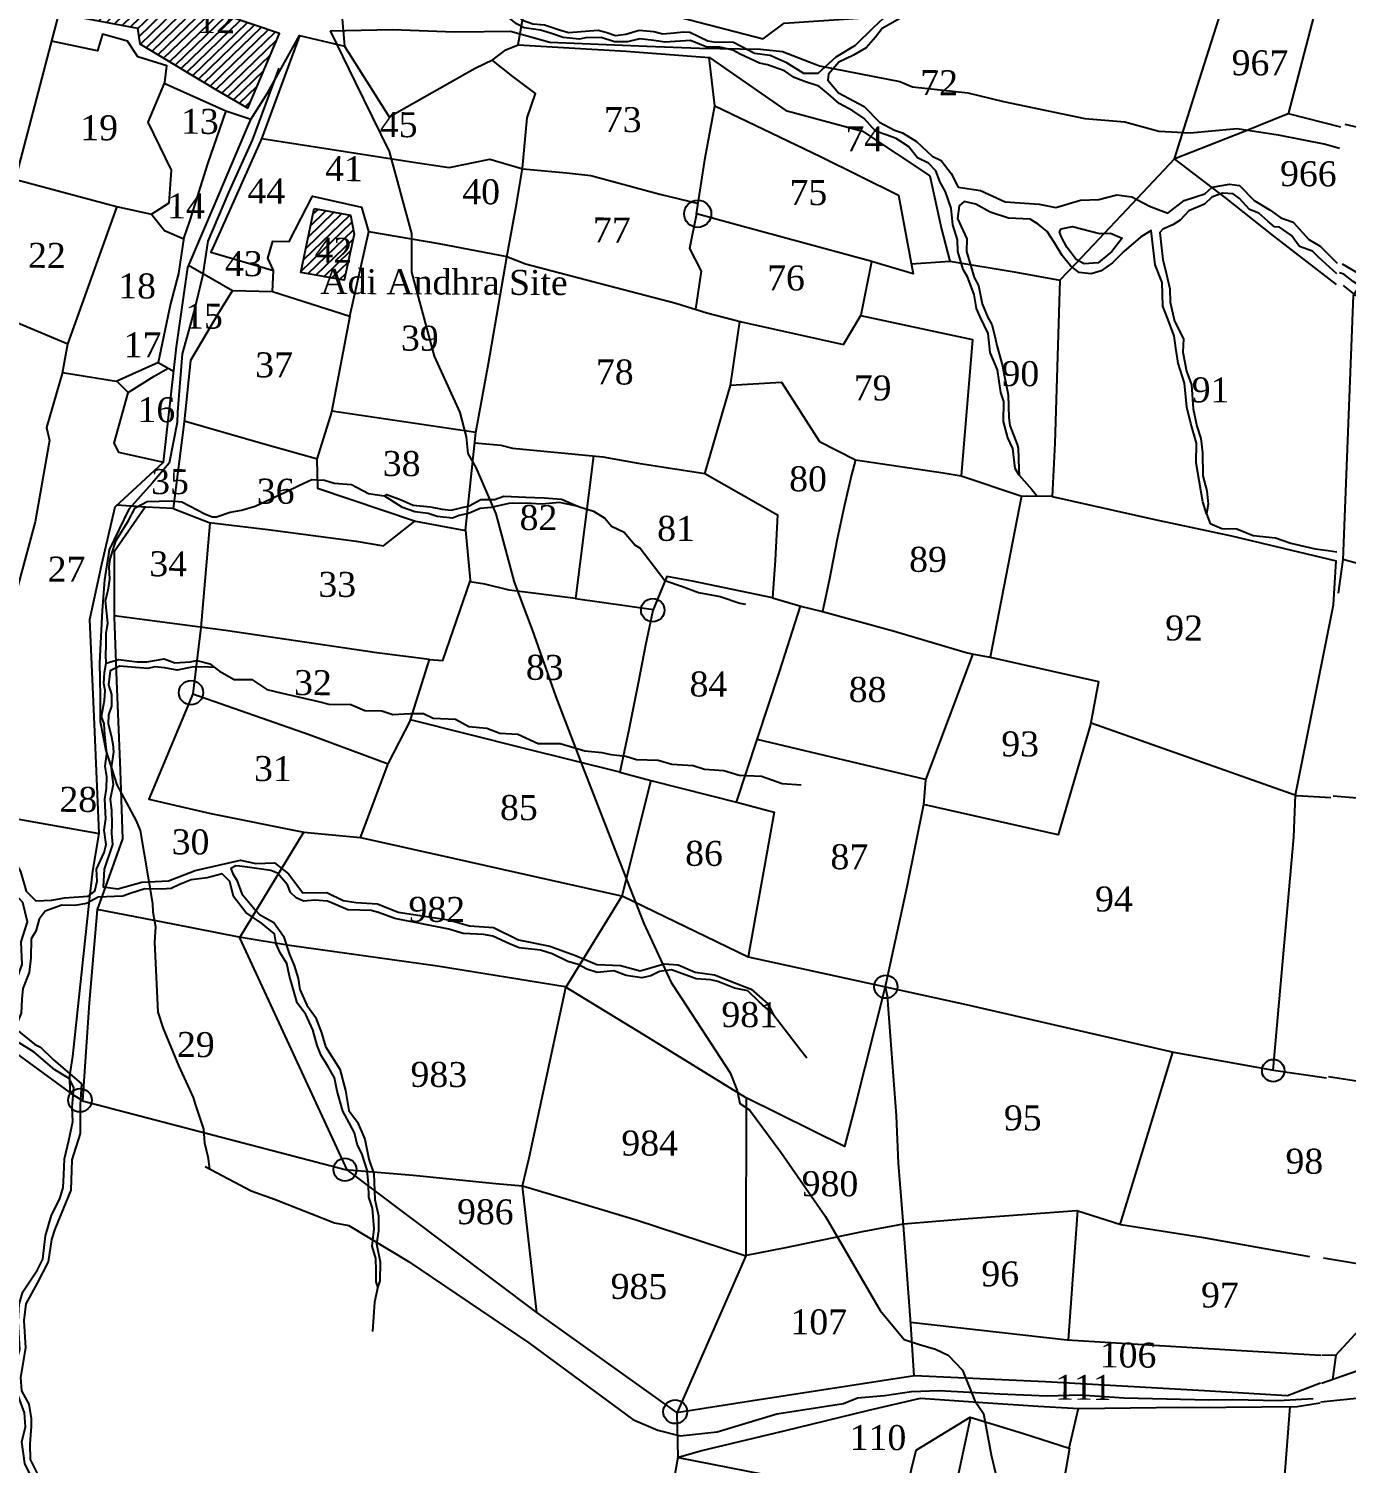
# Model space of a CAD drawing. Header units: feet. Extents: x 349593 to 350015, y 1571769 to 1572365.
# Drawn here: x 349797.72 to 349842.27, y 1572162.87 to 1572211.35 of the extents above; entities that cross this region are included whole.
import ezdxf

# ---------------------------------------------------------------- set-up
doc = ezdxf.new("R2010")
doc.units = ezdxf.units.FT
doc.header["$LTSCALE"] = 15
doc.header["$MEASUREMENT"] = 0
for name, color, linetype in [('CARTTRACK', 6, 'Continuous'), ('PLOTNO', 7, 'Continuous'), ('STREAM', 4, 'Continuous'), ('VILLAGE', 30, 'Continuous')]:
    doc.layers.add(name, color=color, linetype=linetype)
doc.styles.get("Standard").update_dxf_attribs({"font": 'TIMES.TTF'})
pattern_1 = [(44.040152, (351608.1997, 1570796.12025), (-0.153791232, 0.159032302), [])]

msp = doc.modelspace()

# ---------------------------------------------------------------- hatches: boundary and pattern name
at = {"layer": 'VILLAGE', "extrusion": (-3.55122e-05, 6.11968e-05, 1)}
h = msp.add_hatch(dxfattribs=at)
h.set_pattern_fill('ANSI31', color=256, scale=1.769845, angle=-0.9598, style=0)
h.set_pattern_definition(pattern_1)
h.paths.add_polyline_path([(349804.097, 1572209.267), (349805.122, 1572208.671), (349806.198, 1572211.185), (349803.561, 1572212.074), (349801.493, 1572212.579), (349799.371, 1572212.934), (349799.175, 1572211.787), (349801.395, 1572211.365), (349801.477, 1572210.84)])
h = msp.add_hatch(dxfattribs=at)
h.set_pattern_fill('ANSI31', color=256, scale=1.769845, angle=-0.9598, style=0)
h.set_pattern_definition(pattern_1)
h.paths.add_polyline_path([(349806.914, 1572203.117), (349808.389, 1572202.848), (349808.727, 1572204.41), (349808.598, 1572205.052), (349807.365, 1572205.275)])

# ---------------------------------------------------------------- linework, layer by layer
at = {"layer": 'CARTTRACK', "extrusion": (-3.55122e-05, 6.11968e-05, 1), "elevation": 82.799}
for points in [[(349807.914, 1572211.282), (349810.015, 1572211.329), (349812.115, 1572211.241), (349813.12, 1572211.254), (349814.009, 1572211.267), (349815.338, 1572210.895), (349818.621, 1572210.758), (349820.4, 1572210.699), (349822.455, 1572210.657), (349823.2, 1572210.584), (349824.451, 1572210.1), (349827.168, 1572209.564), (349827.599, 1572209.392), (349829.472, 1572209.182), (349830.674, 1572208.886), (349833.429, 1572208.319), (349834.785, 1572208.206), (349835.934, 1572207.889), (349836.991, 1572207.834), (349838.573, 1572207.979), (349839.963, 1572207.762), (349841.559, 1572207.445), (349842.041, 1572207.31)], [(349807.914, 1572211.282), (349808.752, 1572209.546), (349809.909, 1572207.205), (349810.656, 1572204.43), (349810.665, 1572203.126), (349811.426, 1572200.289), (349812.298, 1572198.383), (349812.505, 1572197.56), (349812.564, 1572196.996), (349812.84, 1572196.525), (349813.507, 1572194.959), (349814.135, 1572192.65), (349814.738, 1572191.041), (349815.546, 1572188.77), (349816.492, 1572186.306), (349817.71, 1572183.145), (349818.511, 1572181.115), (349819.445, 1572179.119), (349819.794, 1572178.586), (349821.436, 1572176.06), (349821.673, 1572175.468), (349821.765, 1572175.026), (349822.088, 1572174.819), (349823.151, 1572173.38), (349824.664, 1572171.211), (349826.502, 1572168.034), (349827.321, 1572167.047), (349827.833, 1572166.886), (349828.377, 1572166.73), (349828.809, 1572166.523), (349829.294, 1572166.016), (349829.708, 1572164.984), (349829.999, 1572164.555), (349830.265, 1572163.159), (349830.662, 1572161.443), (349831.294, 1572159.708), (349831.543, 1572159.204), (349831.645, 1572158.084), (349832.221, 1572157.339), (349833.151, 1572155.764), (349834.386, 1572153.893), (349834.623, 1572153.316), (349835.034, 1572152.741), (349836.167, 1572151.746), (349836.48, 1572151.283), (349836.948, 1572149.806), (349837.222, 1572148.583), (349837.658, 1572147.961), (349838.241, 1572146.723), (349839.704, 1572144.408), (349841.081, 1572142.504)], [(349806.175, 1572210.02), (349805.276, 1572207.581), (349804.467, 1572205.811), (349803.778, 1572204.174), (349803.598, 1572202.991), (349803.315, 1572201.814), (349802.908, 1572200.363), (349802.748, 1572198.388), (349802.732, 1572198.042), (349802.471, 1572196.672), (349801.891, 1572195.988), (349801.106, 1572195.115), (349800.44, 1572193.742), (349800.278, 1572192.727), (349800.196, 1572191.687), (349800.108, 1572189.919), (349800.138, 1572188.81), (349800.134, 1572187.935), (349800.324, 1572186.957), (349800.694, 1572185.793), (349801.346, 1572184.577), (349801.485, 1572184.259), (349801.899, 1572181.787), (349801.915, 1572181.5), (349802, 1572180.997), (349801.97, 1572180.476), (349802.086, 1572178.12), (349802.268, 1572177.564), (349802.779, 1572176.31), (349803.278, 1572175.226), (349803.347, 1572175.008), (349803.622, 1572174.165), (349803.656, 1572173.695), (349803.772, 1572173.227), (349803.835, 1572172.816)], [(349803.682, 1572172.898), (349805.24, 1572172.072), (349806.03, 1572171.79), (349808.056, 1572170.993), (349808.539, 1572170.91), (349810.561, 1572169.69), (349814.626, 1572166.935), (349818.142, 1572164.344), (349818.985, 1572163.985), (349819.745, 1572163.792), (349820.993, 1572163.935), (349823.013, 1572164.543), (349825.262, 1572164.892), (349825.743, 1572165.076), (349826.652, 1572165.161), (349827.565, 1572165.294), (349828.503, 1572165.331), (349830.553, 1572165.212), (349832.156, 1572165.147), (349833.274, 1572165.187), (349834.762, 1572165.083), (349837.618, 1572165.01), (349838.431, 1572165.023), (349839.978, 1572164.986), (349841.15, 1572165.062)]]:
    msp.add_lwpolyline(points, dxfattribs=at)
at = {"layer": 'PLOTNO', "color": 0, "extrusion": (-3.55122e-05, 6.11968e-05, 1), "elevation": 82.799}
for points in [[(349812.826, 1572269.172), (349811.337, 1572263.345), (349810.57, 1572260.759), (349809.91, 1572257.697), (349809.054, 1572252.998), (349808.668, 1572251.057), (349808.474, 1572247.975), (349808.336, 1572245.935), (349808.274, 1572244.764), (349808.323, 1572243.675), (349808.587, 1572239.284), (349808.624, 1572238.423), (349808.848, 1572234.359), (349809.216, 1572230.435), (349809.358, 1572227.394), (349809.935, 1572221.806), (349809.656, 1572220.584), (349808.914, 1572217.375), (349808.274, 1572215.303), (349808.12, 1572214.054), (349808.308, 1572211.824), (349808.392, 1572210.762), (349809.903, 1572208.368), (349812.814, 1572210.014), (349813.426, 1572210.315), (349813.846, 1572210.632), (349814.265, 1572210.807), (349815.992, 1572210.7), (349817.922, 1572210.594), (349820.124, 1572210.428), (349820.739, 1572210.373), (349822.216, 1572209.35), (349823.322, 1572208.586), (349825.911, 1572207.893), (349828.181, 1572206.381), (349828.579, 1572204.577), (349828.859, 1572203.496), (349831.039, 1572203.139), (349832.581, 1572202.853), (349833.147, 1572203.435), (349834.844, 1572205.242), (349836.473, 1572206.966), (349838.767, 1572207.864), (349840.299, 1572208.482), (349842.074, 1572208.038)], [(349803.207, 1572246.738), (349803.504, 1572244.405), (349803.993, 1572240.104), (349804.179, 1572237.542), (349804.441, 1572232.905), (349804.553, 1572230.634), (349805.068, 1572229.538), (349805.801, 1572227.367), (349806.432, 1572225.52), (349807.353, 1572222.768), (349808.842, 1572221.949), (349808.417, 1572219.632), (349808.076, 1572217.515), (349807.927, 1572216.548), (349807.635, 1572214.678), (349807.509, 1572214.009), (349808.128, 1572214.001), (349808.695, 1572213.315), (349809.544, 1572212.304), (349811.28, 1572213.88), (349811.579, 1572214.136), (349813.659, 1572215.759), (349814.276, 1572215.384), (349814.669, 1572214.964), (349814.887, 1572212.561), (349814.445, 1572211.875), (349814.261, 1572210.804)], [(349842.164, 1572193.405), (349842.515, 1572202.338), (349843.331, 1572203.655), (349844.07, 1572207.648), (349845.564, 1572212.092), (349845.793, 1572212.741), (349847.928, 1572216.458), (349848.931, 1572218.107), (349850.895, 1572222.062), (349852.867, 1572225.814), (349853.893, 1572225.498), (349854.69, 1572225.148), (349859.594, 1572224.643), (349863.239, 1572224.324), (349863.96, 1572224.255), (349863.192, 1572220.649), (349862.901, 1572219.068), (349861.878, 1572214.581), (349861.799, 1572214.267), (349860.864, 1572209.839), (349860.61, 1572204.648), (349860.515, 1572203.551), (349853.425, 1572205.202), (349852.169, 1572205.512), (349847.59, 1572206.726), (349844.102, 1572207.675), (349842.229, 1572208.117)], [(349840.041, 1572219.185), (349838.746, 1572214.029), (349838.263, 1572212.692), (349837.29, 1572209.632), (349836.447, 1572206.957), (349838.159, 1572205.649), (349839.793, 1572204.347), (349841.923, 1572202.702)], [(349819.115, 1572211.903), (349822.552, 1572211.006), (349823.265, 1572211.533), (349825.776, 1572211.703), (349827.277, 1572213.487), (349828.513, 1572215.001)], [(349842.236, 1572214.934), (349841.233, 1572212.044), (349840.297, 1572208.465)], [(349794.946, 1572205.93), (349796.908, 1572206.205), (349797.27, 1572206.256), (349798.822, 1572212.176), (349797.199, 1572212.617), (349797.204, 1572213.523), (349794.662, 1572213.628)], [(349779.617, 1572194.66), (349781.879, 1572188.956), (349784.777, 1572188.092), (349786.737, 1572187.498), (349792.094, 1572186.043), (349796.228, 1572184.871), (349796.803, 1572184.734), (349800.1, 1572184.15), (349799.956, 1572187.591), (349799.78, 1572191.389), (349800.192, 1572193.257), (349800.641, 1572195.195), (349802.271, 1572196.697), (349802.714, 1572200.598), (349803.099, 1572203.282), (349804.025, 1572205.444), (349805.114, 1572208.02), (349805.243, 1572208.303), (349805.805, 1572209.195), (349806.532, 1572210.515), (349806.878, 1572211.117), (349808.408, 1572210.765)], [(349797.28, 1572206.258), (349800.681, 1572205.342), (349801.868, 1572205.08), (349802.464, 1572205.468), (349802.541, 1572206.575), (349801.759, 1572208.193), (349802.315, 1572209.535), (349802.383, 1572210.098), (349801.405, 1572210.398), (349801.055, 1572210.935), (349800.214, 1572211.17), (349800.039, 1572210.606), (349798.488, 1572210.926)], [(349806.874, 1572211.115), (349805.591, 1572207.628), (349804.144, 1572204.392), (349803.879, 1572203.795), (349805.996, 1572203.178), (349805.8, 1572203.592), (349805.976, 1572204.172), (349806.519, 1572204.156), (349807.316, 1572205.689), (349808.965, 1572205.324), (349809.201, 1572204.502), (349811.589, 1572204.087), (349813.881, 1572203.652), (349814.514, 1572203.4), (349816.789, 1572202.81), (349819.602, 1572202.074), (349820.648, 1572201.752), (349821.818, 1572201.444), (349825.266, 1572200.678), (349825.86, 1572201.683), (349826.221, 1572203.48), (349821.62, 1572204.733), (349820.297, 1572205.091), (349820.594, 1572206.993), (349820.914, 1572208.747), (349820.722, 1572210.379)], [(349808.578, 1572201.632), (349807.953, 1572198.397), (349807.458, 1572196.801), (349807.477, 1572195.827), (349810.796, 1572194.71), (349812.49, 1572194.396), (349812.834, 1572197.706), (349813.259, 1572200.032), (349813.888, 1572203.627), (349814.223, 1572205.483), (349814.412, 1572206.633), (349814.576, 1572208.34), (349814.85, 1572209.167), (349814.086, 1572209.737), (349813.376, 1572210.298)], [(349802.293, 1572209.508), (349804.387, 1572208.572), (349805.229, 1572208.295)], [(349804.384, 1572208.576), (349803.764, 1572206.781), (349803.169, 1572204.876), (349802.965, 1572204.29), (349802.787, 1572203.082), (349802.508, 1572202.055), (349802.096, 1572200.075), (349802.634, 1572199.764)], [(349820.918, 1572208.749), (349824.491, 1572207.032), (349827.124, 1572205.731), (349827.625, 1572203.064), (349826.216, 1572203.488)], [(349805.604, 1572207.646), (349810.725, 1572206.841), (349811.935, 1572206.656), (349813.308, 1572206.947), (349814.423, 1572206.62), (349815.906, 1572206.477), (349816.722, 1572206.389), (349819.053, 1572205.758), (349820.361, 1572205.441)], [(349800.694, 1572205.34), (349799.025, 1572200.693), (349798.849, 1572199.7), (349798.324, 1572197.876), (349798.423, 1572197.436), (349797.934, 1572194.681), (349797.123, 1572191.678), (349797.076, 1572190.769), (349796.988, 1572189.036), (349796.747, 1572184.746)], [(349801.872, 1572205.085), (349802.305, 1572204.529), (349802.961, 1572204.249)], [(349820.295, 1572205.1), (349820.06, 1572203.92), (349820.456, 1572203.152), (349820.266, 1572201.874)], [(349805.961, 1572202.473), (349808.572, 1572201.633), (349809.213, 1572204.498)], [(349803.121, 1572203.356), (349804.611, 1572202.504), (349805.961, 1572202.471), (349805.996, 1572203.175)], [(349827.551, 1572203.405), (349828.876, 1572203.496)], [(349832.583, 1572202.855), (349832.409, 1572197.341), (349832.319, 1572195.547), (349835.796, 1572194.77), (349838.389, 1572194.214), (349841.922, 1572193.365)], [(349804.613, 1572202.504), (349804.117, 1572201.709), (349803.193, 1572200.135), (349802.977, 1572198.066), (349802.601, 1572195.137), (349801.679, 1572195.176), (349800.68, 1572195.245)], [(349842.158, 1572202.673), (349842.56, 1572202.355), (349847.331, 1572200.391), (349850.672, 1572199.05), (349854.784, 1572197.416), (349858.031, 1572196.67), (349859.664, 1572196.268), (349862.366, 1572195.478), (349864.785, 1572192.672), (349863.676, 1572191.246), (349862.033, 1572188.965), (349860.384, 1572186.599), (349859.516, 1572183.681), (349858.744, 1572181.172), (349861.958, 1572178.971), (349862.429, 1572178.666)], [(349796.154, 1572201.91), (349799.041, 1572200.707)], [(349821.755, 1572201.461), (349821.434, 1572199.296), (349820.567, 1572196.305)], [(349825.844, 1572201.664), (349829.625, 1572200.844), (349829.249, 1572196.245), (349831.259, 1572195.57), (349832.342, 1572195.549)], [(349798.86, 1572199.735), (349800.671, 1572199.444), (349802.11, 1572200.084)], [(349800.682, 1572199.451), (349801.075, 1572199.057), (349801.961, 1572199.609), (349802.427, 1572199.88)], [(349821.441, 1572199.303), (349823.175, 1572199.405), (349824.453, 1572197.4), (349825.673, 1572196.783), (349828.636, 1572196.338), (349829.251, 1572196.245)], [(349801.068, 1572199.05), (349800.599, 1572197.339), (349800.749, 1572197.036), (349802.28, 1572196.7)], [(349807.965, 1572198.441), (349812.836, 1572197.715)], [(349802.978, 1572198.096), (349805.717, 1572197.308), (349807.477, 1572196.811)], [(349812.797, 1572197.361), (349813.68, 1572197.274), (349814.072, 1572197.17), (349816.191, 1572196.975), (349817.133, 1572196.882), (349818.327, 1572196.669), (349819.773, 1572196.439), (349820.578, 1572196.316), (349823.04, 1572194.919), (349822.951, 1572193.385), (349822.864, 1572192.121), (349820.163, 1572192.683), (349819.292, 1572192.836), (349818.823, 1572191.69), (349818.577, 1572190.517), (349818.327, 1572189.229), (349818.012, 1572187.657), (349817.699, 1572186.221), (349814.484, 1572187.022), (349810.629, 1572187.998), (349811.274, 1572190.037), (349811.714, 1572190.002), (349812.659, 1572192.71), (349812.494, 1572194.403)], [(349816.814, 1572196.915), (349816.208, 1572192.1), (349813.968, 1572192.38), (349813.143, 1572192.578), (349812.637, 1572192.659)], [(349825.673, 1572196.781), (349825.534, 1572196.272), (349825.286, 1572195.207), (349825.058, 1572194.099), (349824.78, 1572192.703), (349824.557, 1572191.65), (349826.95, 1572191.007), (349829.42, 1572190.273), (349829.658, 1572190.216), (349830.231, 1572190.107)], [(349831.291, 1572195.57), (349830.227, 1572190.107), (349833.888, 1572189.285), (349833.623, 1572187.834), (349832.522, 1572184.106), (349827.967, 1572185.138), (349827.417, 1572182.398), (349826.665, 1572178.925), (349825.654, 1572174.901), (349825.297, 1572173.572), (349821.958, 1572175.234), (349818.519, 1572177.352), (349815.855, 1572178.967), (349811.534, 1572179.669), (349806.538, 1572180.365), (349804.836, 1572180.649), (349802.603, 1572181.09), (349800.034, 1572181.581), (349799.758, 1572178.433), (349799.534, 1572175.119), (349808.413, 1572172.802), (349810.716, 1572172.606), (349813.512, 1572172.322), (349814.41, 1572172.249), (349816.416, 1572171.652), (349818.253, 1572171.101), (349821.936, 1572169.892), (349823.317, 1572170.159), (349825.907, 1572170.702), (349827.298, 1572170.965), (349829.481, 1572171.138), (349833.157, 1572171.416), (349834.645, 1572170.934), (349837.374, 1572170.508), (349841.022, 1572169.856)], [(349801.653, 1572195.185), (349800.601, 1572193.675), (349800.608, 1572191.462), (349800.687, 1572189.314), (349800.806, 1572186.285), (349800.883, 1572183.972), (349800.262, 1572182.207), (349800.036, 1572181.581)], [(349802.604, 1572195.135), (349803.814, 1572194.665), (349805.805, 1572194.421), (349808.794, 1572194.028), (349809.712, 1572193.878), (349810.777, 1572194.713)], [(349803.841, 1572194.642), (349803.532, 1572191.119), (349803.262, 1572188.876), (349807.197, 1572187.502), (349809.866, 1572186.505), (349810.634, 1572187.989)], [(349839.798, 1572176.151), (349840.493, 1572184.027), (349840.554, 1572185.463), (349841.83, 1572191.883), (349841.922, 1572193.365)], [(349848.511, 1572174.209), (349851.339, 1572176.045), (349852.2, 1572179.312), (349852.967, 1572184.339), (349854.33, 1572188.38), (349854.543, 1572190.045), (349849.816, 1572191.305), (349845.776, 1572192.421), (349842.151, 1572193.41), (349841.991, 1572192.277)], [(349816.208, 1572192.095), (349818.841, 1572191.721)], [(349822.866, 1572192.12), (349823.82, 1572191.84)], [(349828.043, 1572185.976), (349822.348, 1572187.328), (349823.102, 1572189.616), (349823.813, 1572191.838), (349824.557, 1572191.652)], [(349800.609, 1572191.515), (349804.369, 1572191.022), (349809.487, 1572190.274), (349811.27, 1572190.043)], [(349829.638, 1572190.222), (349828.043, 1572185.968), (349827.972, 1572185.124)], [(349781.886, 1572188.951), (349791.247, 1572181.446), (349794.781, 1572178.557), (349799.118, 1572175.39), (349799.111, 1572175.964), (349799.205, 1572176.615), (349799.777, 1572181.903), (349799.887, 1572182.882), (349800.1, 1572184.148)], [(349803.264, 1572188.876), (349801.774, 1572185.318), (349803.874, 1572184.826), (349807.02, 1572184.2), (349808.939, 1572184.023), (349812.069, 1572183.317), (349815.383, 1572182.577), (349817.801, 1572182.03), (349822.045, 1572179.985), (349826.683, 1572178.969), (349829.512, 1572178.347), (349833.677, 1572177.395), (349836.426, 1572176.758), (349839.811, 1572176.153), (349841.594, 1572175.9)], [(349833.639, 1572187.893), (349840.6, 1572185.439), (349841.748, 1572185.372)], [(349821.644, 1572185.217), (349822.348, 1572187.328)], [(349808.939, 1572184.023), (349809.866, 1572186.505)], [(349818.755, 1572185.947), (349817.771, 1572182.036), (349815.862, 1572178.942), (349814.631, 1572173.178), (349814.402, 1572172.231), (349814.885, 1572167.962), (349819.624, 1572164.582), (349822.199, 1572164.992), (349827.663, 1572165.835), (349832.095, 1572165.629), (349837.477, 1572165.33), (349840.281, 1572165.163), (349841.397, 1572165.583)], [(349817.699, 1572186.221), (349818.755, 1572185.947), (349821.737, 1572185.194), (349822.928, 1572184.872), (349822.045, 1572179.985)], [(349841.82, 1572185.427), (349844.136, 1572185.229), (349849.669, 1572184.926), (349852.969, 1572184.33)], [(349807.023, 1572184.204), (349804.844, 1572180.63), (349808.47, 1572172.783), (349810.439, 1572171.309), (349814.887, 1572167.959)], [(349826.678, 1572178.982), (349826.74, 1572178.662), (349827.053, 1572174.614), (349827.12, 1572173.011), (349827.286, 1572170.916), (349827.531, 1572167.573), (349827.64, 1572165.828)], [(349834.624, 1572170.942), (349835.427, 1572173.537), (349836.406, 1572176.762)], [(349844.48, 1572169.295), (349845.517, 1572169.282), (349848.524, 1572174.208), (349845.268, 1572175.133), (349843.478, 1572175.642), (349841.669, 1572175.931)], [(349799.119, 1572175.389), (349799.548, 1572175.117)], [(349821.972, 1572175.225), (349821.96, 1572169.881), (349819.63, 1572164.567), (349819.662, 1572163.066), (349818.699, 1572157.671), (349818.069, 1572151.659), (349817.935, 1572150.336), (349817.749, 1572148.183), (349817.332, 1572144.535), (349816.823, 1572140.141), (349816.703, 1572138.824), (349816.47, 1572136.619), (349816.194, 1572134.093), (349816.221, 1572133.676)], [(349833.18, 1572171.415), (349832.863, 1572167.038)], [(349841.903, 1572166.514), (349844.485, 1572169.301), (349841.501, 1572169.804)], [(349827.529, 1572167.639), (349832.829, 1572167.044), (349838.532, 1572166.686), (349841.412, 1572166.527)], [(349841.407, 1572164.951), (349845.99, 1572165.424), (349845.562, 1572165.772), (349844.076, 1572166.486), (349841.424, 1572165.57)], [(349841.813, 1572165.703), (349841.928, 1572166.521), (349841.441, 1572166.513)], [(349819.648, 1572163.062), (349820.473, 1572163.296), (349823.263, 1572163.963), (349826.121, 1572164.66), (349827.868, 1572165.067), (349829.981, 1572164.927), (349831.853, 1572164.803), (349833.231, 1572164.72), (349835.839, 1572164.751), (349838.191, 1572164.768), (349840.608, 1572164.789), (349841.389, 1572164.916)], [(349819.676, 1572163.064), (349823.704, 1572162.279), (349827.241, 1572161.337), (349827.723, 1572163.311), (349829.555, 1572164.426), (349831.353, 1572163.872), (349832.899, 1572163.377), (349833.212, 1572164.731)], [(349829.556, 1572164.426), (349828.653, 1572160.173), (349827.911, 1572156.971), (349827.144, 1572153.362), (349831.026, 1572152.637)], [(349840.36, 1572164.792), (349840.184, 1572162.593), (349839.662, 1572158.433), (349839.338, 1572156.061), (349831.99, 1572158.036)], [(349832.904, 1572163.384), (349831.986, 1572158.016), (349831.662, 1572156.34), (349831.305, 1572154.041), (349831.024, 1572152.627), (349830.728, 1572150.876), (349829.965, 1572147.199), (349828.55, 1572141.442), (349828.268, 1572140.24), (349826.919, 1572138.342), (349825.852, 1572136.963), (349823.439, 1572133.507)]]:
    msp.add_lwpolyline(points, dxfattribs=at)
at = {"layer": 'PLOTNO', "color": 0, "extrusion": (-3.55122e-05, 6.11968e-05, 1)}
for centre, radius in [((349820.338, 1572205.096, 82.799), 0.459), ((349818.817, 1572191.702, 82.799), 0.395), ((349803.204, 1572188.912, 82.799), 0.412), ((349826.698, 1572178.975, 82.799), 0.391), ((349839.799, 1572176.138, 82.799), 0.379), ((349799.451, 1572175.14, 82.799), 0.397), ((349808.409, 1572172.794, 82.799), 0.388), ((349819.577, 1572164.611, 82.799), 0.402)]:
    msp.add_circle(centre, radius, dxfattribs=at)
at = {"layer": 'STREAM', "extrusion": (-3.55122e-05, 6.11968e-05, 1), "elevation": 82.799}
for points in [[(349831.204, 1572196.265), (349831.066, 1572196.49), (349830.996, 1572197.16), (349830.822, 1572197.53), (349830.674, 1572198.078), (349830.691, 1572198.75), (349830.583, 1572199.058), (349830.471, 1572199.823), (349830.224, 1572200.404), (349830.154, 1572201.047), (349829.884, 1572201.61), (349829.764, 1572201.892), (349829.68, 1572202.373), (349829.461, 1572202.964), (349829.312, 1572203.218), (349829.137, 1572203.819), (349829.126, 1572204.219), (349828.967, 1572204.728), (349828.904, 1572205.288), (349828.715, 1572205.843), (349828.541, 1572206.17), (349828.384, 1572206.545), (349828.137, 1572206.807), (349827.765, 1572206.992), (349827.465, 1572207.368), (349827.05, 1572207.644), (349826.738, 1572207.754), (349826.352, 1572207.887), (349825.966, 1572208.313), (349825.579, 1572208.581), (349825.123, 1572208.829), (349824.751, 1572209.154), (349824.432, 1572209.415), (349823.982, 1572209.553), (349823.596, 1572209.704), (349823.268, 1572209.93), (349822.7, 1572210.133), (349822.43, 1572210.19), (349821.769, 1572210.492), (349821.521, 1572210.625), (349821.081, 1572210.728), (349820.648, 1572210.727), (349820.089, 1572210.95), (349819.233, 1572210.894), (349818.858, 1572210.953), (349818.375, 1572211.007), (349817.969, 1572210.911), (349817.519, 1572210.908), (349817.074, 1572211.059), (349816.546, 1572211.046), (349816.346, 1572210.993), (349815.784, 1572211.05), (349815.358, 1572211.197), (349815.024, 1572211.299), (349814.469, 1572211.38), (349814.207, 1572211.514), (349813.966, 1572211.723), (349813.792, 1572212.123), (349813.62, 1572212.436), (349813.333, 1572212.786), (349812.996, 1572213.141), (349812.89, 1572213.28), (349812.94, 1572213.565), (349813.147, 1572213.821), (349813.658, 1572214.309), (349813.865, 1572214.62), (349813.849, 1572214.816), (349813.759, 1572214.995), (349813.562, 1572215.233), (349813.127, 1572215.459), (349812.909, 1572215.571), (349812.492, 1572215.615), (349812.274, 1572215.671), (349811.9, 1572215.904), (349811.517, 1572215.988), (349811.202, 1572216.081), (349810.968, 1572216.252), (349810.792, 1572216.341), (349810.413, 1572216.415), (349810.144, 1572216.429), (349809.882, 1572216.51), (349809.586, 1572216.673), (349809.384, 1572216.795), (349809.185, 1572216.806), (349808.932, 1572216.933), (349808.696, 1572217.099), (349808.479, 1572217.275), (349808.341, 1572217.329), (349808.068, 1572217.463), (349807.958, 1572217.572), (349807.798, 1572217.793), (349807.7, 1572218.074), (349807.71, 1572218.447), (349807.773, 1572218.709), (349807.787, 1572219.289), (349807.702, 1572219.607), (349807.592, 1572220.067), (349807.637, 1572220.334), (349807.666, 1572220.561), (349807.617, 1572221.105), (349807.433, 1572221.44), (349807.049, 1572221.521), (349806.825, 1572221.514), (349806.338, 1572221.555), (349806.222, 1572221.398), (349806.292, 1572221), (349806.317, 1572220.81), (349806.564, 1572220.407), (349806.733, 1572220.149), (349806.831, 1572219.67), (349806.998, 1572219.363), (349807.151, 1572219.08), (349807.253, 1572218.498), (349807.187, 1572218.224), (349807.282, 1572217.664), (349807.285, 1572217.089), (349807.299, 1572216.708)], [(349823.905, 1572220.042), (349823.786, 1572219.564), (349823.361, 1572219.096), (349823.043, 1572218.723), (349822.808, 1572218.229), (349822.321, 1572217.823), (349821.819, 1572217.328), (349821.649, 1572217.03), (349821.296, 1572216.714), (349820.947, 1572216.553), (349820.486, 1572216.336), (349820.172, 1572216.02), (349819.654, 1572215.783), (349819.36, 1572215.539), (349819.043, 1572215.034), (349818.622, 1572214.574), (349818.068, 1572213.861), (349817.396, 1572213.153), (349816.705, 1572212.772), (349815.895, 1572212.692), (349814.932, 1572212.829), (349814.493, 1572212.722), (349814.149, 1572212.471), (349813.99, 1572212.331), (349814.107, 1572211.877), (349814.418, 1572211.637), (349814.768, 1572211.517), (349815.155, 1572211.487), (349815.701, 1572211.297), (349815.985, 1572211.222), (349816.675, 1572211.28), (349816.969, 1572211.297), (349817.233, 1572211.24), (349817.556, 1572211.125), (349817.912, 1572211.168), (349818.355, 1572211.301), (349818.852, 1572211.262), (349819.156, 1572211.175), (349819.536, 1572211.212), (349819.856, 1572211.25), (349820.075, 1572211.24), (349820.678, 1572210.943), (349820.887, 1572210.91), (349821.551, 1572210.892), (349822.262, 1572210.526), (349822.787, 1572210.456), (349823.312, 1572210.215), (349823.912, 1572209.849), (349824.412, 1572209.847), (349825.023, 1572210.398), (349825.672, 1572210.791), (349826.287, 1572211.392), (349826.615, 1572211.707), (349827.171, 1572212.033), (349827.632, 1572212.606), (349828.006, 1572212.95), (349828.461, 1572213.332), (349828.928, 1572213.816), (349829.128, 1572214.028), (349829.201, 1572214.274), (349829.122, 1572214.611), (349829.167, 1572215.132), (349829.073, 1572215.446), (349828.951, 1572215.791), (349828.916, 1572216.103), (349828.869, 1572216.25)], [(349835.662, 1572219.583), (349835.293, 1572219.168), (349835.005, 1572218.811), (349834.863, 1572218.496), (349834.362, 1572218.011), (349834.23, 1572217.652), (349833.988, 1572217.261), (349833.841, 1572216.984), (349833.555, 1572216.844), (349833.03, 1572216.713), (349832.71, 1572216.433), (349832.53, 1572216.285), (349831.814, 1572216.062), (349831.488, 1572215.73), (349831.09, 1572215.54), (349830.979, 1572215.273), (349830.922, 1572214.956), (349830.771, 1572214.649), (349830.145, 1572214.27), (349829.813, 1572213.931), (349829.234, 1572213.683), (349828.905, 1572213.488), (349828.66, 1572213.122), (349828.288, 1572212.803), (349827.861, 1572212.541), (349827.491, 1572212.038), (349827.17, 1572211.695), (349826.573, 1572211.363), (349826.346, 1572211.065), (349826.033, 1572210.709), (349825.604, 1572210.456), (349825.113, 1572210.217), (349824.764, 1572209.81), (349824.736, 1572209.613), (349825.093, 1572209.18), (349825.961, 1572208.724), (349826.479, 1572208.194), (349826.989, 1572207.925), (349827.264, 1572207.833), (349827.731, 1572207.54), (349828.268, 1572207.049), (349828.569, 1572206.899), (349828.913, 1572206.46), (349829.14, 1572205.991), (349829.897, 1572205.882), (349830.738, 1572205.501), (349831.884, 1572205.427), (349832.45, 1572205.313), (349833.276, 1572205.56), (349833.899, 1572205.582), (349834.509, 1572205.733), (349835.02, 1572205.67), (349835.618, 1572205.353), (349836.236, 1572205.121), (349836.791, 1572205.548), (349837.488, 1572205.774), (349837.728, 1572205.998), (349838.313, 1572206.094), (349838.66, 1572206.053), (349839.158, 1572205.546), (349839.698, 1572205.214), (349840.05, 1572204.955), (349840.475, 1572204.811), (349841.005, 1572204.232), (349841.38, 1572204.007), (349841.959, 1572203.428)], [(349841.946, 1572203.07), (349841.331, 1572203.628), (349841.126, 1572203.829), (349840.683, 1572203.995), (349840.419, 1572204.365), (349840.008, 1572204.646), (349839.843, 1572204.658), (349839.62, 1572204.844), (349839.305, 1572205.119), (349838.996, 1572205.242), (349838.652, 1572205.613), (349838.446, 1572205.767), (349838.087, 1572205.793), (349837.718, 1572205.659), (349837.476, 1572205.417), (349836.942, 1572205.198), (349836.645, 1572204.883), (349836.408, 1572204.724), (349836.064, 1572204.571), (349835.966, 1572204.462), (349836.005, 1572204.046), (349836.07, 1572203.551), (349836.19, 1572203.046), (349836.302, 1572202.561), (349836.309, 1572202.111), (349836.462, 1572201.462), (349836.761, 1572200.872), (349836.74, 1572200.422), (349836.862, 1572199.778), (349837.03, 1572199.321), (349837.095, 1572198.51), (349837.213, 1572197.917), (349837.348, 1572197.507), (349837.411, 1572197.017), (349837.412, 1572196.245), (349837.555, 1572195.731), (349837.595, 1572195.281), (349837.536, 1572194.957), (349837.669, 1572194.629), (349838.058, 1572194.466), (349838.563, 1572194.451), (349839.114, 1572194.222), (349839.871, 1572194.15), (349840.388, 1572193.963), (349841.216, 1572193.769), (349841.656, 1572193.72), (349841.949, 1572193.676)], [(349837.536, 1572194.957), (349837.412, 1572195.357), (349837.289, 1572196.084), (349837.186, 1572196.684), (349837.205, 1572197.34), (349837.015, 1572198.007), (349836.88, 1572198.563), (349836.8, 1572199.368), (349836.584, 1572200.048), (349836.504, 1572200.552), (349836.452, 1572200.976), (349836.22, 1572201.568), (349836.07, 1572201.975), (349836.042, 1572202.777), (349835.809, 1572203.366), (349835.667, 1572204.532), (349835.311, 1572204.305), (349834.741, 1572203.827), (349834.357, 1572203.434), (349833.978, 1572203.168), (349833.645, 1572203.068), (349833.23, 1572203.107), (349832.942, 1572203.338), (349832.664, 1572203.685), (349832.407, 1572204.114), (349832.149, 1572204.498), (349831.844, 1572204.746), (349831.582, 1572204.914), (349830.85, 1572204.953), (349830.229, 1572205.152), (349829.745, 1572205.42), (349829.343, 1572205.515), (349829.179, 1572205.368), (349829.118, 1572204.942), (349829.434, 1572204.252), (349829.43, 1572203.823), (349829.689, 1572202.944), (349829.834, 1572202.674), (349829.954, 1572202.058), (349830.152, 1572201.591), (349830.282, 1572201.351), (349830.381, 1572200.962), (349830.452, 1572200.64), (349830.641, 1572199.959), (349830.68, 1572199.764), (349830.838, 1572198.977), (349830.862, 1572198.197), (349830.896, 1572197.947), (349831.144, 1572197.304), (349831.177, 1572197.173), (349831.191, 1572196.471), (349831.204, 1572196.265), (349831.64, 1572195.776), (349831.787, 1572195.603), (349831.8, 1572195.56)], [(349832.622, 1572204.592), (349833.008, 1572204.668), (349833.925, 1572204.431), (349834.293, 1572204.444), (349834.688, 1572204.276), (349834.342, 1572203.823), (349833.877, 1572203.435), (349833.408, 1572203.405), (349833.135, 1572203.554), (349832.816, 1572203.969), (349832.642, 1572204.302), (349832.571, 1572204.481), (349832.622, 1572204.592)], [(349842.124, 1572203.401), (349843.384, 1572202.673), (349844.43, 1572202.452), (349845.296, 1572202.076), (349846.338, 1572202.045), (349847.252, 1572201.767), (349848.269, 1572201.754), (349849.367, 1572201.457), (349850.263, 1572201.472), (349851.554, 1572201.09), (349852.619, 1572201.045), (349853.421, 1572200.826), (349854.07, 1572200.615), (349855.054, 1572200.612), (349856.315, 1572200.294), (349857.503, 1572200.385), (349858.916, 1572199.934), (349860.089, 1572200.073), (349861.045, 1572199.887), (349861.743, 1572199.927), (349862.107, 1572199.867), (349862.86, 1572199.981), (349863.126, 1572200.132), (349863.46, 1572200.188), (349864.238, 1572199.931), (349864.656, 1572199.84), (349865.242, 1572199.384), (349865.935, 1572199.175), (349866.248, 1572199.126), (349866.454, 1572199.026)], [(349860.955, 1572196.56), (349860.609, 1572196.616), (349860.371, 1572196.754), (349860.043, 1572196.979), (349859.592, 1572197.124), (349858.999, 1572197.537), (349858.6, 1572197.704), (349858.263, 1572197.799), (349857.603, 1572198.263), (349857.109, 1572198.467), (349856.766, 1572198.557), (349856.378, 1572198.729), (349855.947, 1572199.095), (349855.669, 1572199.285), (349855.111, 1572199.639), (349854.586, 1572200.042), (349854.094, 1572200.216), (349853.87, 1572200.251), (349853.52, 1572200.324), (349853.047, 1572200.533), (349852.732, 1572200.594), (349852.421, 1572200.565), (349852.135, 1572200.56), (349851.67, 1572200.625), (349851.067, 1572200.764), (349850.565, 1572201.004), (349850.318, 1572201.029), (349850.02, 1572201.007), (349849.708, 1572201.019), (349849.191, 1572200.994), (349848.566, 1572201.219), (349848.36, 1572201.283), (349847.878, 1572201.348), (349847.572, 1572201.395), (349847.251, 1572201.373), (349846.901, 1572201.418), (349846.357, 1572201.62), (349846.006, 1572201.699), (349845.488, 1572201.705), (349845.098, 1572201.736), (349844.238, 1572202.043), (349843.889, 1572202.207), (349843.507, 1572202.271), (349843.214, 1572202.327), (349842.787, 1572202.633), (349842.498, 1572202.812), (349842.187, 1572203.055), (349842.036, 1572203.099)], [(349794.643, 1572196.96), (349795.049, 1572196.476), (349795.207, 1572196.237), (349795.313, 1572195.725), (349795.399, 1572195.298), (349795.57, 1572195), (349795.554, 1572194.139), (349795.913, 1572193.396), (349795.96, 1572192.674), (349795.866, 1572192.152), (349795.905, 1572191.678), (349795.896, 1572191.388), (349795.832, 1572190.869), (349796.02, 1572190.148), (349796.127, 1572189.767), (349796.135, 1572188.992), (349796.287, 1572188.564), (349796.372, 1572188.095), (349796.26, 1572187.599), (349796.266, 1572187.271), (349796.377, 1572186.823), (349796.291, 1572186.006), (349796.393, 1572185.543), (349796.403, 1572184.817), (349796.653, 1572184.466), (349796.77, 1572184.218), (349796.93, 1572183.577), (349797.266, 1572183.176), (349797.445, 1572182.867), (349797.63, 1572182.208), (349797.959, 1572181.877), (349798.497, 1572181.895), (349798.93, 1572181.98), (349799.733, 1572182.037), (349799.949, 1572182.203), (349800.03, 1572182.542), (349800.012, 1572182.95), (349800.267, 1572183.512), (349800.339, 1572183.78), (349800.268, 1572184.27), (349800.324, 1572184.643), (349800.295, 1572185.314), (349800.35, 1572185.673), (349800.364, 1572186.067), (349800.3, 1572186.43), (349800.357, 1572186.848), (349800.32, 1572187.171), (349800.288, 1572187.501), (349800.269, 1572187.859), (349800.179, 1572188.109), (349800.276, 1572188.652), (349800.297, 1572188.987), (349800.261, 1572189.225), (349800.282, 1572189.599), (349800.339, 1572189.913), (349800.327, 1572190.183), (349800.339, 1572190.507), (349800.331, 1572190.916), (349800.389, 1572191.264), (349800.312, 1572192.026), (349800.405, 1572192.372), (349800.464, 1572192.749), (349800.437, 1572193.161), (349800.466, 1572193.425), (349800.664, 1572194.042), (349801.077, 1572194.712), (349801.322, 1572195.154), (349801.722, 1572195.375), (349802.536, 1572195.397), (349802.89, 1572195.367), (349803.669, 1572194.957), (349803.921, 1572194.859), (349804.068, 1572194.858), (349804.534, 1572195.018), (349804.913, 1572195.084), (349805.377, 1572195.218), (349806.387, 1572195.687), (349806.849, 1572195.919), (349807.289, 1572196.12), (349807.721, 1572196.092), (349808.05, 1572195.988), (349808.636, 1572195.951), (349809.202, 1572195.643), (349809.735, 1572195.563), (349809.827, 1572195.605), (349810.316, 1572195.432), (349810.72, 1572195.253), (349811.289, 1572195.198), (349811.692, 1572195.112), (349812.006, 1572195.078), (349812.606, 1572195.221), (349813.002, 1572195.443), (349813.468, 1572195.445), (349813.78, 1572195.555), (349814.528, 1572195.516), (349815.151, 1572195.493), (349815.727, 1572195.45), (349816.302, 1572195.209), (349816.813, 1572195.046), (349817.2, 1572194.811), (349817.427, 1572194.543), (349817.847, 1572194.333), (349818.225, 1572193.896), (349818.393, 1572193.797), (349818.866, 1572193.181), (349819.222, 1572192.705), (349819.819, 1572192.5), (349820.362, 1572192.299), (349821.096, 1572192.158), (349821.767, 1572191.94), (349821.952, 1572191.907)], [(349816.302, 1572195.209), (349815.662, 1572195.335), (349815.078, 1572195.288), (349814.512, 1572195.319), (349813.948, 1572195.309), (349813.355, 1572195.167), (349812.985, 1572195.134), (349812.593, 1572194.962), (349812.273, 1572194.898), (349812.047, 1572194.814), (349811.53, 1572194.863), (349811.227, 1572194.968), (349810.768, 1572195.022), (349810.357, 1572195.169), (349809.735, 1572195.563)], [(349799.978, 1572154.276), (349799.958, 1572154.817), (349799.854, 1572155.475), (349799.707, 1572155.802), (349799.575, 1572156.158), (349799.536, 1572156.64), (349799.414, 1572157.059), (349799.191, 1572157.594), (349799.152, 1572158.147), (349799.077, 1572158.628), (349798.787, 1572159.288), (349798.482, 1572160.03), (349798.286, 1572160.474), (349798.227, 1572161.318), (349797.899, 1572162.221), (349797.588, 1572162.865), (349797.485, 1572163.592), (349797.605, 1572164.101), (349797.575, 1572164.572), (349797.369, 1572165.125), (349797.157, 1572165.715), (349797.327, 1572166.411), (349797.42, 1572166.712), (349797.356, 1572167.662), (349797.39, 1572168.247), (349797.522, 1572168.661), (349798.019, 1572169.401), (349798.195, 1572169.771), (349798.285, 1572170.559), (349798.487, 1572171.253), (349798.775, 1572171.808), (349798.885, 1572172.194), (349798.901, 1572172.614), (349798.924, 1572173.163), (349799.071, 1572173.779), (349799.204, 1572174.416), (349799.185, 1572174.895), (349799.241, 1572175.563), (349799.081, 1572175.878), (349798.602, 1572176.161), (349797.898, 1572176.766), (349797.302, 1572177.13), (349797.055, 1572177.404), (349797.071, 1572177.836), (349797.211, 1572178.194), (349797.199, 1572178.914), (349797.493, 1572179.72), (349797.462, 1572180.486), (349797.677, 1572181.171), (349797.515, 1572181.823), (349797.144, 1572182.222), (349797.055, 1572182.663), (349796.833, 1572183.274), (349796.646, 1572183.501), (349796.493, 1572183.942), (349796.396, 1572184.402), (349796.119, 1572184.793), (349796.009, 1572185.185), (349796.071, 1572185.614), (349796.02, 1572186.062), (349795.951, 1572186.274), (349796.036, 1572186.669), (349796.022, 1572187.122), (349795.886, 1572187.493), (349795.893, 1572187.903), (349795.975, 1572188.259), (349795.811, 1572188.771), (349795.753, 1572189.013), (349795.738, 1572189.656), (349795.509, 1572190.084), (349795.262, 1572190.149), (349794.719, 1572189.973), (349793.93, 1572189.599), (349793.649, 1572189.138), (349793.351, 1572188.877), (349792.863, 1572188.635), (349792.65, 1572188.352), (349792.387, 1572187.97), (349791.778, 1572187.466), (349791.691, 1572187.197), (349791.453, 1572186.725), (349791.14, 1572186.284), (349791.048, 1572185.892), (349790.979, 1572185.648), (349790.673, 1572185.285), (349790.57, 1572184.932), (349790.479, 1572184.423), (349790.355, 1572184.166), (349790.051, 1572183.816), (349789.926, 1572183.417), (349789.591, 1572182.922), (349789.507, 1572182.743), (349789.407, 1572182.338), (349789.329, 1572181.893), (349789.191, 1572181.465), (349788.914, 1572180.991), (349788.812, 1572180.419), (349788.847, 1572180.112), (349788.762, 1572179.732), (349788.644, 1572179.353), (349788.578, 1572178.762), (349788.102, 1572177.95), (349788.005, 1572177.396), (349787.684, 1572176.64), (349787.286, 1572176.12), (349787.129, 1572175.64), (349786.967, 1572175.2), (349786.796, 1572174.916), (349786.259, 1572174.396), (349786.035, 1572173.925), (349785.843, 1572173.545), (349785.518, 1572173.23), (349785.157, 1572172.986), (349784.452, 1572172.668), (349784.1, 1572172.313), (349783.543, 1572171.914), (349782.946, 1572171.612), (349782.491, 1572171.179), (349781.754, 1572170.798), (349781.37, 1572170.491), (349781.17, 1572170.227), (349780.725, 1572169.989), (349780.392, 1572169.766), (349780.088, 1572169.412), (349779.701, 1572168.827), (349779.343, 1572168.457), (349779.163, 1572168.25), (349779.077, 1572167.964), (349778.857, 1572167.441), (349778.723, 1572167.128), (349778.61, 1572166.964), (349778.558, 1572166.58), (349778.542, 1572166.158), (349778.195, 1572165.322), (349778.223, 1572164.782), (349778.28, 1572164.294), (349778.29, 1572163.961), (349778.22, 1572163.576), (349778.067, 1572162.912), (349778.18, 1572162.434), (349778.408, 1572161.962), (349778.558, 1572161.602), (349778.624, 1572161.256), (349778.705, 1572160.812), (349778.767, 1572160.412), (349779.279, 1572159.675), (349779.433, 1572159.335), (349779.618, 1572158.772), (349779.97, 1572158.206), (349780.486, 1572157.64), (349780.604, 1572157.385), (349780.642, 1572156.598), (349780.908, 1572155.747), (349780.824, 1572155.066), (349780.515, 1572154.443), (349780.429, 1572153.608), (349780.395, 1572153.279), (349780, 1572152.432), (349779.596, 1572151.72), (349779.504, 1572150.918), (349779.192, 1572150.3), (349778.697, 1572149.528), (349778.634, 1572149.058), (349778.513, 1572148.18), (349778.253, 1572147.569), (349778.225, 1572147.144), (349778.381, 1572146.362), (349778.383, 1572145.477), (349778.761, 1572144.544), (349778.874, 1572143.371), (349779.065, 1572142.887), (349779.098, 1572142.796), (349779.276, 1572142.397), (349779.5, 1572141.651), (349779.942, 1572140.991), (349780.218, 1572140.358), (349780.39, 1572140.024), (349780.54, 1572139.65)], [(349804.002, 1572189.767), (349803.654, 1572189.784), (349803.232, 1572189.769), (349802.734, 1572189.677), (349802.311, 1572189.746), (349801.979, 1572189.785), (349801.75, 1572189.734), (349801.194, 1572189.772), (349800.788, 1572189.809), (349800.473, 1572189.647), (349800.41, 1572189.176), (349800.518, 1572188.848), (349800.521, 1572188.455), (349800.414, 1572188.159), (349800.409, 1572187.855), (349800.503, 1572187.468), (349800.562, 1572187.171), (349800.581, 1572186.91), (349800.509, 1572186.375), (349800.531, 1572186.152), (349800.571, 1572185.813), (349800.472, 1572185.316), (349800.519, 1572184.934), (349800.532, 1572184.472), (349800.518, 1572184.15), (349800.545, 1572183.779), (349800.269, 1572182.942), (349800.235, 1572182.346), (349800.725, 1572182.284), (349801.54, 1572182.511), (349802.447, 1572182.55), (349803.347, 1572182.906), (349804.875, 1572183.254), (349805.392, 1572183.137), (349806.028, 1572183.156), (349806.504, 1572182.79), (349806.984, 1572182.149), (349807.792, 1572182.156), (349808.354, 1572181.894), (349808.793, 1572181.82), (349809.515, 1572181.772), (349810.209, 1572181.498), (349811.915, 1572181.24), (349812.626, 1572181.027), (349813.429, 1572180.98), (349814.281, 1572180.562), (349815.332, 1572180.346), (349816.209, 1572180.026), (349816.922, 1572179.725), (349817.724, 1572179.697), (349817.724, 1572179.697), (349818.395, 1572179.508), (349819.207, 1572179.753), (349819.673, 1572179.709), (349820.257, 1572179.467), (349820.906, 1572179.372), (349821.649, 1572179.079), (349822.149, 1572178.893), (349822.71, 1572178.401), (349822.885, 1572178.043), (349823.663, 1572177.032), (349824.023, 1572176.574)], [(349800.339, 1572189.913), (349800.754, 1572190.034), (349801.379, 1572189.949), (349801.707, 1572189.957), (349802.294, 1572190.055), (349802.655, 1572189.916), (349803.177, 1572189.949), (349803.397, 1572189.998), (349803.841, 1572189.891), (349804.163, 1572189.642), (349804.668, 1572189.356), (349805.267, 1572189.359), (349805.769, 1572189.015), (349806.286, 1572188.893), (349807.513, 1572188.617), (349807.863, 1572188.522), (349808.605, 1572188.517), (349809.077, 1572188.305), (349809.653, 1572188.303), (349810.026, 1572188.179), (349810.623, 1572188.206), (349811.061, 1572188.21), (349811.393, 1572188.051), (349812.152, 1572188.019), (349812.604, 1572187.774), (349813.208, 1572187.713), (349813.642, 1572187.544), (349814.254, 1572187.515), (349814.947, 1572187.198), (349815.687, 1572187.195), (349816.521, 1572186.945), (349817.094, 1572186.894), (349817.4, 1572186.827), (349817.911, 1572186.764), (349818.269, 1572186.659), (349819.003, 1572186.628), (349819.461, 1572186.492), (349820.181, 1572186.449), (349820.571, 1572186.328), (349821.218, 1572186.277), (349821.742, 1572186.119), (349822.495, 1572186.093), (349823.195, 1572185.842), (349823.834, 1572185.795)], [(349822.885, 1572178.043), (349822.416, 1572178.459), (349822.033, 1572178.833), (349821.579, 1572178.926), (349821.019, 1572179.155), (349820.784, 1572179.209), (349820.287, 1572179.241), (349819.455, 1572179.542), (349819.044, 1572179.494), (349818.755, 1572179.346), (349818.45, 1572179.277), (349817.915, 1572179.355), (349817.502, 1572179.508), (349816.943, 1572179.46), (349816.584, 1572179.568), (349816.3, 1572179.726), (349815.949, 1572179.832), (349815.419, 1572180.082), (349815.017, 1572180.213), (349814.295, 1572180.294), (349813.971, 1572180.426), (349813.409, 1572180.68), (349813.092, 1572180.739), (349812.649, 1572180.758), (349812.403, 1572180.771), (349811.92, 1572180.918), (349810.1, 1572181.277), (349809.542, 1572181.486), (349809.292, 1572181.548), (349808.916, 1572181.566), (349808.508, 1572181.571), (349808.089, 1572181.754), (349807.819, 1572181.865), (349807.389, 1572181.899), (349807.009, 1572181.866), (349806.759, 1572181.982), (349806.57, 1572182.164), (349806.469, 1572182.418), (349806.134, 1572182.807), (349805.904, 1572182.898), (349805.347, 1572182.981), (349804.851, 1572183.045), (349804.722, 1572183.063), (349804.553, 1572182.973), (349804.614, 1572182.789), (349804.749, 1572182.573), (349804.923, 1572182.115), (349805.375, 1572181.575), (349805.516, 1572181.41), (349806.009, 1572181.144), (349806.329, 1572180.679), (349806.536, 1572180.068), (349806.698, 1572179.692), (349806.828, 1572179.252), (349806.88, 1572178.878), (349807.117, 1572178.349), (349807.414, 1572177.95), (349807.617, 1572177.413), (349807.756, 1572176.954), (349808.24, 1572176.183), (349808.428, 1572175.462), (349808.537, 1572174.787), (349808.832, 1572174.394), (349809.08, 1572173.826), (349809.219, 1572173.142), (349809.391, 1572172.65), (349809.417, 1572171.789), (349809.541, 1572171.235), (349809.548, 1572170.721), (349809.481, 1572170.28), (349809.604, 1572169.678), (349809.59, 1572169.032), (349809.518, 1572168.833), (349809.407, 1572168.319), (349809.347, 1572167.319)], [(349809.518, 1572168.833), (349809.463, 1572168.999), (349809.46, 1572169.375), (349809.454, 1572169.786), (349809.333, 1572170.203), (349809.403, 1572170.796), (349809.347, 1572171.487), (349809.215, 1572171.863), (349809.21, 1572172.309), (349809.159, 1572172.778), (349808.988, 1572173.3), (349808.821, 1572173.651), (349808.737, 1572174.038), (349808.549, 1572174.375), (349808.341, 1572174.766), (349808.15, 1572175.444), (349808.051, 1572175.899), (349807.817, 1572176.313), (349807.607, 1572176.648), (349807.473, 1572176.983), (349807.327, 1572177.514), (349807.087, 1572178.04), (349806.793, 1572178.435), (349806.632, 1572178.978), (349806.534, 1572179.336), (349806.443, 1572179.759), (349806.22, 1572180.116), (349806.081, 1572180.423), (349806.027, 1572180.763), (349805.588, 1572181.121), (349805.061, 1572181.487), (349804.636, 1572182.019), (349804.52, 1572182.534), (349804.259, 1572182.789), (349803.747, 1572182.659), (349803.206, 1572182.59), (349802.812, 1572182.434), (349802.531, 1572182.297), (349802.223, 1572182.267), (349801.645, 1572182.285), (349801.179, 1572182.141), (349800.896, 1572182.038), (349800.068, 1572182.001), (349799.674, 1572181.784), (349799.28, 1572181.722), (349798.838, 1572181.731), (349798.273, 1572181.528), (349798.067, 1572181.259), (349797.953, 1572180.856), (349797.803, 1572180.593), (349797.785, 1572179.956), (349797.738, 1572179.456), (349797.519, 1572178.915), (349797.481, 1572178.552), (349797.46, 1572178.086), (349797.34, 1572177.776), (349797.32, 1572177.522), (349797.911, 1572177.029), (349798.117, 1572176.927), (349798.539, 1572176.514), (349799.502, 1572175.688), (349799.462, 1572174.98), (349799.455, 1572174.01), (349799.172, 1572173.127), (349799.139, 1572172.095), (349798.605, 1572170.781), (349798.489, 1572170.431), (349798.371, 1572169.674), (349798.003, 1572168.954), (349797.621, 1572168.256), (349797.556, 1572167.698), (349797.607, 1572166.769), (349797.435, 1572165.766), (349797.472, 1572165.312), (349797.719, 1572164.872), (349797.802, 1572164.381), (349797.803, 1572164.109), (349797.754, 1572163.522), (349797.762, 1572162.998), (349798.166, 1572162.212), (349798.478, 1572161.231), (349798.503, 1572160.388), (349799.264, 1572158.684), (349799.37, 1572158.193), (349799.365, 1572157.585), (349799.52, 1572157.135), (349799.671, 1572156.741), (349799.745, 1572156.195), (349799.873, 1572155.751), (349799.999, 1572155.367), (349800.056, 1572154.777), (349799.978, 1572154.276), (349799.917, 1572153.918), (349800.027, 1572153.217), (349800.033, 1572152.617), (349800.007, 1572152.358), (349800.059, 1572152.017), (349800.104, 1572151.583), (349800.147, 1572151.35), (349800.156, 1572151.044)]]:
    msp.add_lwpolyline(points, dxfattribs=at)
at = {"layer": 'VILLAGE', "extrusion": (-3.55122e-05, 6.11968e-05, 1), "elevation": 82.799}
for points in [[(349801.493, 1572212.579), (349799.371, 1572212.934), (349799.175, 1572211.787), (349801.395, 1572211.365), (349801.477, 1572210.84), (349804.097, 1572209.267), (349805.122, 1572208.671), (349806.198, 1572211.185), (349803.561, 1572212.074), (349801.493, 1572212.579)], [(349807.365, 1572205.275), (349808.598, 1572205.052), (349808.727, 1572204.41), (349808.389, 1572202.848), (349806.914, 1572203.117), (349807.365, 1572205.275)]]:
    msp.add_lwpolyline(points, dxfattribs=at)

# ---------------------------------------------------------------- texts
at = {"layer": 'PLOTNO', "color": 0, "extrusion": (-3.55122e-05, 6.11968e-05, 1)}
for s, height, p in [('12', 0.8447, (349803.414, 1572211.205, 82.799)), ('967', 0.8447, (349838.389, 1572209.78, 82.799)), ('72', 0.8447, (349827.86, 1572209.108, 82.799)), ('13', 0.8447, (349802.866, 1572207.801, 82.799)), ('73', 0.8447, (349817.162, 1572207.861, 82.799)), ('19', 0.8447, (349799.46, 1572207.585, 82.799)), ('45', 0.8447, (349809.588, 1572207.69, 82.799)), ('74', 0.8447, (349825.331, 1572207.209, 82.799)), ('41', 0.8447, (349807.74, 1572206.203, 82.799)), ('966', 0.8447, (349840.027, 1572206.032, 82.799)), ('44', 0.8447, (349805.112, 1572205.447, 82.799)), ('40', 0.8447, (349812.375, 1572205.422, 82.799)), ('75', 0.8447, (349823.44, 1572205.395, 82.799)), ('14', 0.8447, (349802.395, 1572204.942, 82.799)), ('77', 0.8447, (349816.792, 1572204.128, 82.799)), ('42', 0.8447, (349807.38, 1572203.445, 82.799)), ('22', 0.8447, (349797.692, 1572203.272, 82.799)), ('43', 0.8447, (349804.352, 1572202.993, 82.799)), ('Adi Andhra Site', 0.84468, (349807.578, 1572202.388, 82.799)), ('76', 0.8447, (349822.683, 1572202.509, 82.799)), ('18', 0.8447, (349800.743, 1572202.239, 82.799)), ('15', 0.8447, (349803.004, 1572201.219, 82.799)), ('39', 0.8447, (349810.302, 1572200.474, 82.799)), ('17', 0.8447, (349800.926, 1572200.248, 82.799)), ('37', 0.8447, (349805.374, 1572199.571, 82.799)), ('78', 0.8447, (349816.894, 1572199.331, 82.799)), ('90', 0.8447, (349830.608, 1572199.275, 82.799)), ('79', 0.8447, (349825.611, 1572198.793, 82.799)), ('91', 0.8447, (349837.038, 1572198.726, 82.799)), ('16', 0.8447, (349801.394, 1572198.057, 82.799)), ('38', 0.8447, (349809.688, 1572196.237, 82.799)), ('35', 0.8447, (349801.858, 1572195.626, 82.799)), ('80', 0.8447, (349823.428, 1572195.719, 82.799)), ('36', 0.8447, (349805.429, 1572195.302, 82.799)), ('82', 0.8447, (349814.314, 1572194.41, 82.799)), ('81', 0.8447, (349818.965, 1572194.045, 82.799)), ('27', 0.8447, (349798.356, 1572192.667, 82.799)), ('34', 0.8447, (349801.793, 1572192.848, 82.799)), ('89', 0.8447, (349827.485, 1572192.998, 82.799)), ('33', 0.8447, (349807.51, 1572192.153, 82.799)), ('92', 0.8447, (349836.143, 1572190.679, 82.799)), ('83', 0.8447, (349814.527, 1572189.348, 82.799)), ('32', 0.8447, (349806.687, 1572188.832, 82.799)), ('84', 0.8447, (349820.06, 1572188.784, 82.799)), ('88', 0.8447, (349825.442, 1572188.6, 82.799)), ('93', 0.8447, (349830.601, 1572186.762, 82.799)), ('31', 0.8447, (349805.335, 1572185.928, 82.799)), ('28', 0.8447, (349798.753, 1572184.886, 82.799)), ('85', 0.8447, (349813.652, 1572184.609, 82.799)), ('30', 0.8447, (349802.549, 1572183.451, 82.799)), ('86', 0.8447, (349819.911, 1572183.062, 82.799)), ('87', 0.8447, (349824.825, 1572182.946, 82.799)), ('94', 0.8447, (349833.771, 1572181.519, 82.799)), ('982', 0.8447, (349810.556, 1572181.17, 82.799)), ('981', 0.8447, (349821.138, 1572177.613, 82.799)), ('29', 0.8447, (349802.728, 1572176.601, 82.799)), ('983', 0.8447, (349810.626, 1572175.592, 82.799)), ('95', 0.8447, (349830.689, 1572174.122, 82.799)), ('984', 0.8447, (349817.754, 1572173.271, 82.799)), ('98', 0.8447, (349840.21, 1572172.659, 82.799)), ('980', 0.8447, (349823.852, 1572171.899, 82.799)), ('986', 0.8447, (349812.198, 1572170.95, 82.799)), ('985', 0.8447, (349817.391, 1572168.426, 82.799)), ('96', 0.8447, (349829.926, 1572168.851, 82.799)), ('97', 0.8447, (349837.354, 1572168.135, 82.799)), ('107', 0.8447, (349823.472, 1572167.23, 82.799)), ('106', 0.8447, (349833.93, 1572166.109, 82.799)), ('111', 0.8447, (349832.421, 1572165.019, 82.799)), ('110', 0.8447, (349825.475, 1572163.322, 82.799))]:
    msp.add_text(s, height=height, rotation=359.7254, dxfattribs=at).set_placement(p)

doc.saveas('drawing.dxf')
